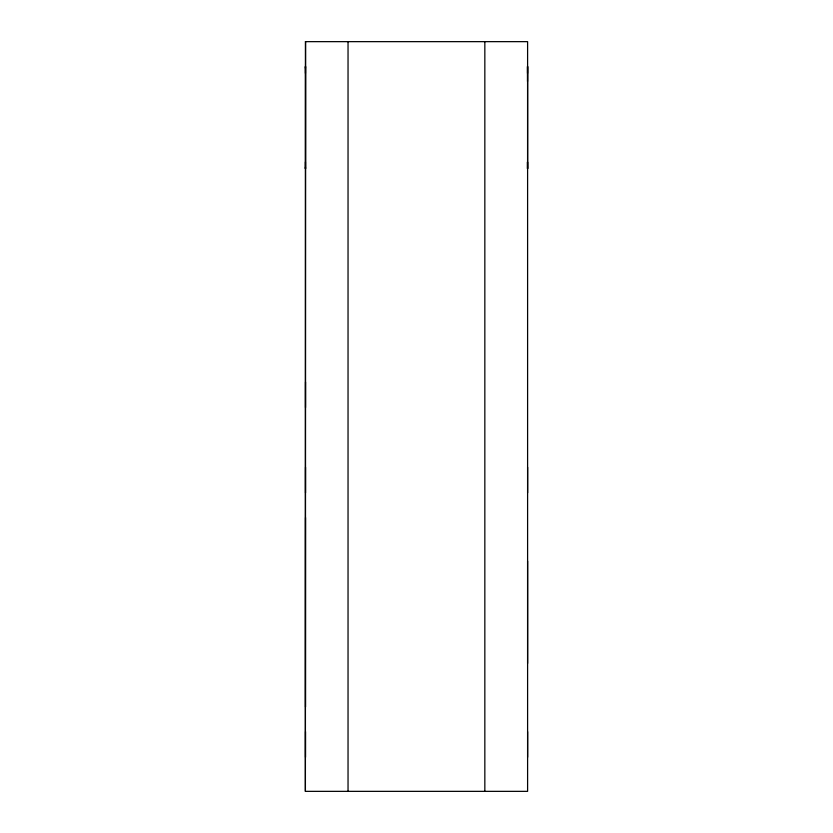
<?xml version="1.0" encoding="UTF-8"?>
<svg xmlns="http://www.w3.org/2000/svg" width="833" height="833" viewBox="0 0 833 833"><rect width="100%" height="100%" fill="white"/><g stroke="black" fill="none" stroke-linecap="round" stroke-linejoin="round"><path stroke-width="1.25" d="M305.44 68.202L305.451 66.453L305.451 73.314M305.44 167.048L305.451 168.797L305.44 161.935M305.388 791.35L305.524 41.65L305.388 791.35L527.601 791.35L527.601 41.65L305.388 41.65M348.038 791.35L348.038 41.65M484.837 791.35L484.837 41.65M527.508 81.447L527.508 66.453L527.518 73.314M305.524 382.003L305.524 407.587M527.601 66.453L527.601 168.797M527.612 467.282L527.612 492.865M527.601 561.088L527.601 663.432M527.612 731.655L527.612 757.239M305.524 66.453L305.524 168.797M305.524 467.282L305.524 492.865M305.524 517.595L305.524 706.925M305.524 731.655L305.524 757.239M527.518 167.048L527.508 168.797L527.508 161.935L527.518 167.048"/></g></svg>
